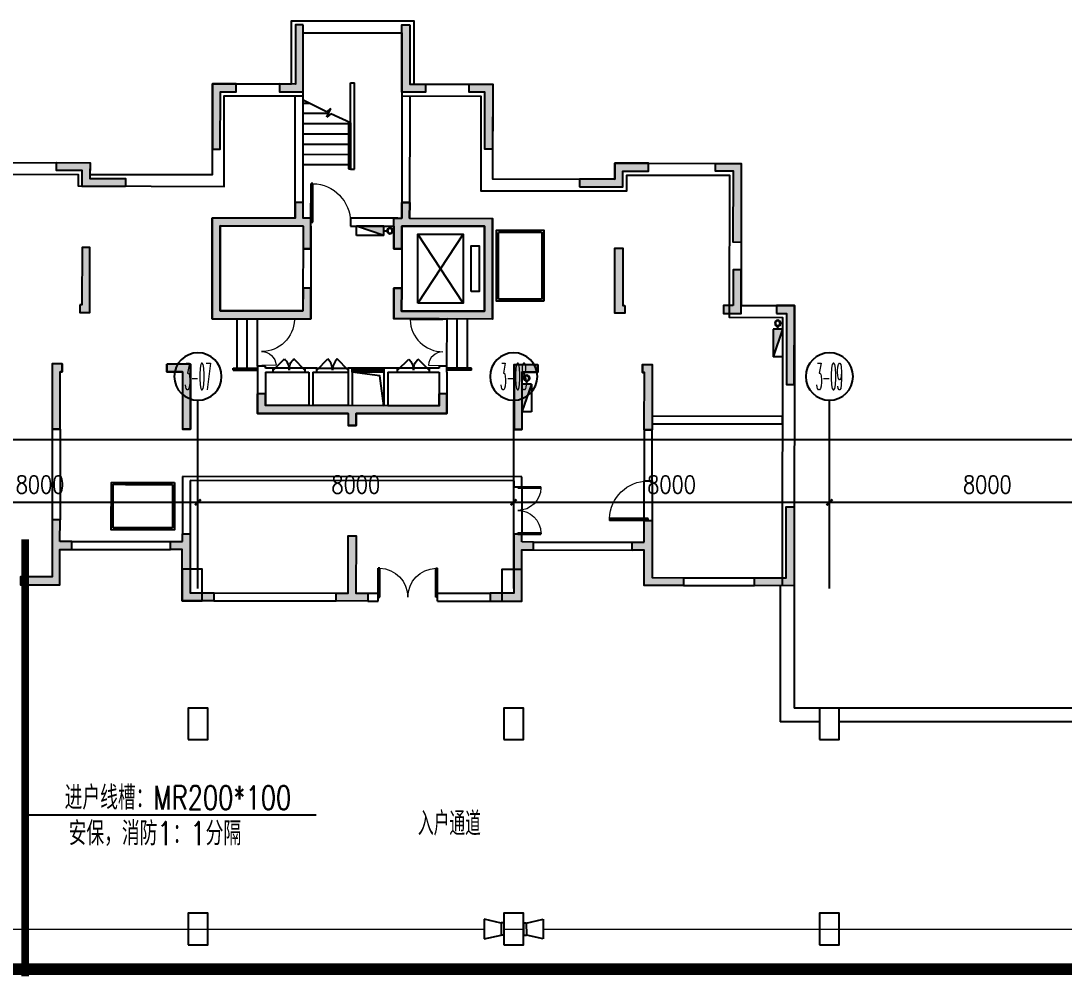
# Model space of a CAD drawing. Extents: x -781653 to 929899, y -295171 to 30012.
# Drawn here: x 376768 to 403199, y -139099 to -114789 of the extents above; entities that cross this region are included whole.
import ezdxf
from ezdxf.enums import TextEntityAlignment as Align

# ---------------------------------------------------------------- set-up
doc = ezdxf.new("R2010")
doc.units = 0
doc.header["$LTSCALE"] = 10
doc.header["$MEASUREMENT"] = 0
for name, pattern in [('BORDER', [1.75, 0.5, -0.25, 0.5, -0.25, 0, -0.25]), ('CENTER', [2, 1.25, -0.25, 0.25, -0.25]), ('DASH', [0.35, 0.25, -0.1]), ('DASHED', [0.75, 0.5, -0.25])]:
    doc.linetypes.add(name, pattern=pattern)
doc.layers.get('0').update_dxf_attribs({"linetype": 'CONTINUOUS'})
doc.layers.get('Defpoints').update_dxf_attribs({"linetype": 'CONTINUOUS'})
for name, color, linetype in [('AXIS', 3, 'CONTINUOUS'), ('AXIS_TEXT', 7, 'CONTINUOUS'), ('COLUMN', 1, 'CONTINUOUS'), ('DOTE', 8, 'CENTER'), ('JPS-X', 1, 'BORDER'), ('JPS-XHS', 7, 'CONTINUOUS'), ('LVTRY', 6, 'CONTINUOUS'), ('PUB_DIM', 3, 'CONTINUOUS'), ('RD-equip', 3, 'CONTINUOUS'), ('RD-text', 4, 'CONTINUOUS'), ('solid', 252, 'CONTINUOUS'), ('STAIR', 9, 'CONTINUOUS'), ('TEXT', 7, 'CONTINUOUS'), ('wall', 8, 'CONTINUOUS'), ('wall-jg', 7, 'CONTINUOUS'), ('WINDOW', 4, 'CONTINUOUS'), ('结构墙', 1, 'CONTINUOUS')]:
    doc.layers.add(name, color=color, linetype=linetype)
doc.layers.add('RD-line', color=2, linetype='CONTINUOUS', lineweight=0)
doc.layers.get('DOTE').off()
doc.styles.add('_TCH_AXIS', font='COMPLEX', dxfattribs={"bigfont": 'GBCBIG'})
doc.styles.add('_TEL_DIM', font='SIMPLEX', dxfattribs={"width": 0.8, "height": 3.5, "bigfont": 'HZTXT'})
doc.styles.add('COMPLEX', font='COMPLEX')
doc.styles.add('DIM_FONT', font='SIMPLEX', dxfattribs={"width": 0.8, "bigfont": 'HZTXT'})
doc.styles.add('FS2', font='tjromans.shx', dxfattribs={"width": 0.8, "bigfont": 'tjhztxt.shx'})
doc.linetypes.add('BRA', pattern='A,2.8,-0.1,["B",_TEL_DIM,S=0.07,R=0,X=0,Y=-0.12],-0.25', length=3.15)
doc.dimstyles.new('DIMN300', dxfattribs={"dimscale": 3, "dimtxt": 300, "dimasz": 100, "dimexe": 250, "dimexo": 300, "dimgap": 150, "dimtad": 1, "dimdec": 0, "dimzin": 0, "dimdsep": 46, "dimtxsty": 'DIM_FONT', "dimblk": 'ARCHTICK', "dimcen": 0.09, "dimclrt": 7, "dimazin": 2, "dimtfac": 1, "dimtdec": 0, "dimtix": 1, "dimtmove": 2, "dimatfit": 3, "dimfxl": 0, "dimtolj": 1, "dimtzin": 0, "dimarcsym": 0})

# ---------------------------------------------------------------- blocks, each defined once
blk = doc.blocks.new('DXHS')
at = {"layer": 'JPS-XHS'}
blk.add_hatch(color=256, dxfattribs=at).paths.add_polyline_path([(-350, 240), (-350, 0), (350, 0)])
at = {"layer": 'JPS-XHS', "linetype": 'Continuous'}
for p, q in [((-350, 240), (-350, 0)), ((-350, 240), (350, 240)), ((-350, 0), (350, 0)), ((350, 240), (350, 0))]:
    blk.add_line(p, q, dxfattribs=at)
at = {"layer": 'JPS-XHS'}
blk.add_line((-350, 240), (350, 0), dxfattribs=at)
blk = doc.blocks.new('FF')
at = {"linetype": 'Continuous'}
for radius in [75, 60]:
    blk.add_circle((0, 0), radius, dxfattribs=at)
blk = doc.blocks.new('$DorLib2D$00000001')
for p, q in [((0.45, 0.975), (0.5, 0.975)), ((0.45, 0), (0.45, 0.975)), ((0.5, 0), (0.5, 0.975)), ((0.5, 0), (0.45, 0))]:
    blk.add_line(p, q)
at = {"lineweight": 13}
blk.add_arc((0.475, 0), 0.975, 91.4693, 180, dxfattribs=at)
blk = doc.blocks.new('$DorLib2D$00000002')
for p, q in [((-0.5, 0), (-0.5, 0.4875)), ((-0.475, 0.4875), (-0.5, 0.4875)), ((-0.475, 0), (-0.475, 0.4875)), ((0.475, 0), (0.475, 0.4875)), ((0.475, 0.4875), (0.5, 0.4875)), ((0.5, 0), (0.5, 0.4875)), ((-0.5, 0), (-0.475, 0)), ((0.5, 0), (0.475, 0))]:
    blk.add_line(p, q)
at = {"lineweight": 13}
for centre, start, end in [((-0.4875, 0), 0, 88.53072), ((0.4875, 0), 91.46928, 180)]:
    blk.add_arc(centre, 0.4875, start, end, dxfattribs=at)
blk = doc.blocks.new('$DorLib2D$00000116')
at = {"color": 0}
for p, q in [((-0.5, 0), (-0.146, 0.354)), ((0.5, 0), (0.146, 0.354))]:
    blk.add_line(p, q, dxfattribs=at)
for centre, start, end in [((-0.5, 0), 0, 45), ((0.5, 0), 135, 180)]:
    blk.add_arc(centre, 0.5, start, end, dxfattribs=at)
blk = doc.blocks.new('$WINLIB2D$00000001')
for p, q in [((-0.5, 0.5), (0.5, 0.5)), ((-0.5, 0.5), (-0.5, -0.5)), ((0.5, -0.5), (0.5, 0.5)), ((0.5, 0.167), (-0.5, 0.167)), ((0.5, -0.167), (-0.5, -0.167)), ((-0.5, -0.5), (0.5, -0.5))]:
    blk.add_line(p, q)
blk = doc.blocks.new('$DorLib2D$00000025')
at = {"const_width": 0.02}
for points in [[(0.481, -0.001), (0.481, 0.691)], [(-0.481, 0.001), (-0.481, 0.308)]]:
    blk.add_lwpolyline(points, dxfattribs=at)
at = {"lineweight": 13}
for centre, radius, start, end in [((0.505, -0.002), 0.699, 91.9397, 179.7238), ((-0.501, 0.003), 0.307, 359.7899, 85.7508)]:
    blk.add_arc(centre, radius, start, end, dxfattribs=at)
blk = doc.blocks.new('A$C6717307E')
at = {"layer": 'solid'}
for points in [[(32350, 8275), (32150, 8275), (32150, 7700), (30050, 7700), (30050, 9850), (32150, 9850), (32150, 9275), (32350, 9275), (32350, 10050), (32150, 10050), (32150, 10450), (31950, 10450), (31950, 10050), (29850, 10050), (29850, 7500), (32350, 7500)], [(36950, 10050), (34850, 10050), (34850, 10450), (34650, 10450), (34650, 10050), (34450, 10050), (34450, 9275), (34650, 9275), (34650, 9850), (36750, 9850), (36750, 7700), (34650, 7700), (34650, 8275), (34450, 8275), (34450, 7500), (36950, 7500)], [(26750, 9300), (26550, 9300), (26550, 7850), (26500, 7850), (26500, 7650), (26750, 7650)], [(40250, 7850), (40250, 9300), (40050, 9300), (40050, 7650), (40300, 7650), (40300, 7850)], [(25800, 4700), (26000, 4700), (26000, 6150), (26050, 6150), (26050, 6350), (25800, 6350)], [(29300, 6350), (28700, 6350), (28700, 6150), (29100, 6150), (29100, 4700), (29300, 4700)], [(37700, 6150), (38100, 6150), (38100, 6350), (37500, 6350), (37500, 4700), (37700, 4700)], [(40800, 4700), (41000, 4700), (41000, 6350), (40750, 6350), (40750, 6150), (40800, 6150)], [(31200, 5300), (31200, 5600), (31000, 5600), (31000, 5100), (33300, 5100), (33300, 4800), (33500, 4800), (33500, 5100), (35800, 5100), (35800, 5600), (35600, 5600), (35600, 5300)]]:
    blk.add_hatch(color=8, dxfattribs=at).paths.add_polyline_path(points)
at = {"layer": 'JPS-X', "color": 8, "const_width": 50}
for points in [[(34275, 9730), (34200, 9730)], [(44180, 7325), (44180, 7250)], [(37820, 5925), (37820, 5850)]]:
    blk.add_lwpolyline(points, dxfattribs=at)
at = {"layer": 'LVTRY', "color": 8}
blk.add_lwpolyline([(34200, 5300), (34102, 6056), (33400, 6150)], dxfattribs=at)
at = {"layer": 'STAIR', "color": 8}
for p, q in [((32744, 12749), (32150, 13040)), ((32314, 12960), (32150, 12960)), ((32787, 12700), (32150, 12700)), ((32851, 12830), (32744, 12749)), ((32745, 12614), (32851, 12830)), ((32852, 12696), (32745, 12614)), ((33350, 12470), (32852, 12696)), ((33300, 12440), (32150, 12440)), ((33300, 12492), (33300, 11300)), ((33350, 12470), (33350, 11300)), ((33300, 12180), (32150, 12180)), ((33300, 11920), (32150, 11920)), ((33300, 11660), (32150, 11660)), ((33300, 11400), (32150, 11400)), ((33300, 11300), (33350, 11300)), ((36210, 9650), (35060, 7900)), ((36210, 7900), (35060, 9650)), ((34650, 9275), (34650, 8275)), ((30480, 6250), (30480, 7500)), ((30740, 6250), (30740, 7500)), ((31000, 6300), (31000, 7500)), ((35800, 6300), (35800, 7500)), ((36060, 6250), (36060, 7500)), ((36320, 6250), (36320, 7500)), ((30380, 6250), (31000, 6250)), ((30380, 6200), (30380, 6250)), ((30380, 6200), (31000, 6200)), ((32200, 6250), (31400, 6250)), ((31400, 6150), (32200, 6150)), ((32500, 6250), (33300, 6250)), ((32500, 6150), (33300, 6150)), ((35350, 6250), (34550, 6250)), ((34550, 6150), (35350, 6150)), ((36420, 6250), (35800, 6250)), ((36420, 6200), (35800, 6200)), ((36420, 6200), (36420, 6250)), ((37500, 2050), (37500, 3250)), ((37700, 3250), (37700, 2050)), ((40800, 2400), (40800, 3400)), ((41000, 3400), (41000, 2400))]:
    blk.add_line(p, q, dxfattribs=at)
for points in [[(35060, 7900), (35060, 9650), (36210, 9650), (36210, 7900)], [(38250, 7950), (37050, 7950), (37050, 9750), (38250, 9750)], [(36410, 8200), (36410, 9350), (36610, 9350), (36610, 8200)], [(28900, 3350), (28900, 2150), (27300, 2150), (27300, 3350)]]:
    blk.add_lwpolyline(points, close=True, dxfattribs=at)
at = {"layer": 'STAIR', "color": 8, "linetype": 'DASH'}
for points in [[(38200, 8000), (37100, 8000), (37100, 9700), (38200, 9700)], [(28850, 3300), (28850, 2200), (27350, 2200), (27350, 3300)]]:
    blk.add_lwpolyline(points, close=True, dxfattribs=at)
at = {"layer": 'wall', "color": 8}
for p, q in [((33350, 11290), (33350, 13480)), ((33350, 13480), (33450, 13480)), ((33450, 11290), (33450, 13480)), ((31950, 10050), (31950, 13150)), ((31950, 13150), (32150, 13150)), ((32150, 10050), (32150, 13150)), ((34650, 13150), (34650, 10050)), ((34850, 13150), (34850, 10050)), ((33350, 11290), (33450, 11290)), ((29850, 10050), (29850, 7500)), ((31950, 10050), (29850, 10050)), ((32250, 10050), (32150, 10050)), ((32350, 10050), (32250, 10050)), ((32350, 9850), (32350, 10050)), ((34550, 10050), (33350, 10050)), ((33350, 10050), (33350, 9850)), ((34550, 10050), (34650, 10050)), ((34850, 10050), (36950, 10050)), ((36950, 10050), (36950, 7500)), ((30050, 9850), (30050, 7700)), ((32050, 9850), (30050, 9850)), ((32150, 9850), (32050, 9850)), ((32150, 9850), (32150, 7700)), ((32350, 9850), (32350, 7500)), ((33350, 9850), (34450, 9850)), ((34450, 9850), (34450, 9275)), ((34650, 9850), (34750, 9850)), ((34650, 9275), (34650, 9850)), ((34750, 9850), (36750, 9850)), ((36750, 9850), (36750, 7700)), ((34450, 9275), (34650, 9275)), ((34650, 8275), (34450, 8275)), ((34450, 8275), (34450, 7500)), ((34650, 7700), (34650, 8275)), ((30050, 7700), (31100, 7700)), ((31100, 7700), (32150, 7700)), ((35700, 7700), (34650, 7700)), ((36750, 7700), (35700, 7700)), ((29850, 7500), (31000, 7500)), ((31000, 7500), (31200, 7500)), ((31200, 7500), (32350, 7500)), ((35600, 7500), (34450, 7500)), ((35600, 7500), (35800, 7500)), ((36950, 7500), (35800, 7500)), ((31200, 6300), (31000, 6300)), ((31000, 6300), (31000, 6150)), ((31000, 6150), (31000, 5100)), ((31200, 6250), (31200, 6300)), ((31400, 6250), (31200, 6250)), ((31200, 6150), (31400, 6150)), ((31200, 6150), (31200, 5300)), ((31400, 6150), (31400, 6250)), ((32300, 6250), (32200, 6250)), ((32200, 6250), (32200, 6150)), ((32200, 6150), (32300, 6150)), ((32500, 6250), (32300, 6250)), ((32300, 6150), (32300, 5300)), ((32400, 6150), (32400, 5300)), ((32400, 6150), (32500, 6150)), ((32500, 6150), (32500, 6250)), ((33400, 6250), (33300, 6250)), ((33300, 6250), (33300, 6150)), ((33300, 6150), (33300, 5300)), ((33400, 6150), (33400, 6250)), ((33400, 6150), (33400, 5300)), ((34550, 6250), (34200, 6250)), ((34200, 6250), (34200, 6150)), ((34200, 6150), (34200, 5300)), ((34300, 6150), (34550, 6150)), ((34300, 6150), (34300, 5300)), ((34550, 6150), (34550, 6250)), ((35600, 6250), (35350, 6250)), ((35350, 6250), (35350, 6150)), ((35350, 6150), (35600, 6150)), ((35800, 6300), (35600, 6300)), ((35600, 6300), (35600, 6250)), ((35600, 6150), (35600, 5300)), ((35800, 6150), (35800, 6300)), ((35800, 6150), (35800, 5100)), ((32300, 5300), (31200, 5300)), ((33300, 5300), (32400, 5300)), ((34200, 5300), (33400, 5300)), ((33400, 5300), (33400, 5300)), ((35600, 5300), (34300, 5300)), ((32300, 5100), (31000, 5100)), ((33300, 5100), (32300, 5100)), ((33300, 5100), (33300, 4800)), ((33300, 5100), (33300, 5100)), ((34200, 5100), (33500, 5100)), ((33500, 5100), (33500, 4800)), ((35800, 5100), (34200, 5100)), ((41000, 5050), (44300, 5050)), ((41000, 5050), (41000, 4850)), ((44300, 5050), (44300, 4850)), ((33500, 4800), (33300, 4800)), ((41000, 4850), (44300, 4850)), ((25800, 4700), (25800, 2400)), ((26000, 4700), (25800, 4700)), ((26000, 4700), (26000, 2400)), ((40800, 4700), (40800, 3400)), ((41000, 4700), (40800, 4700)), ((41000, 3400), (41000, 4700)), ((37700, 3500), (29100, 3500)), ((29100, 3500), (29100, 2050)), ((37700, 3250), (37700, 3500)), ((37500, 3400), (29300, 3400)), ((29300, 3400), (29300, 2050)), ((37500, 3400), (37500, 3250)), ((37500, 3250), (37700, 3250)), ((40800, 3400), (41000, 3400))]:
    blk.add_line(p, q, dxfattribs=at)
at = {"layer": 'wall-jg', "color": 8}
for p, q in [((31950, 10450), (31950, 10050)), ((32150, 10450), (31950, 10450)), ((32150, 10050), (32150, 10450)), ((34650, 10450), (34650, 10050)), ((34850, 10450), (34650, 10450)), ((34850, 10050), (34850, 10450)), ((31950, 10050), (29850, 10050)), ((29850, 7500), (29850, 10050)), ((32350, 10050), (32150, 10050)), ((32350, 9275), (32350, 10050)), ((34450, 10050), (34650, 10050)), ((34450, 9275), (34450, 10050)), ((34850, 10050), (36950, 10050)), ((36950, 7500), (36950, 10050)), ((30050, 7700), (30050, 9850)), ((30050, 9850), (32150, 9850)), ((32150, 9850), (32150, 9275)), ((36750, 9850), (34650, 9850)), ((34650, 9850), (34650, 9275)), ((36750, 7700), (36750, 9850)), ((26550, 9300), (26550, 7850)), ((26750, 9300), (26550, 9300)), ((26750, 7650), (26750, 9300)), ((32350, 9275), (32150, 9275)), ((34450, 9275), (34650, 9275)), ((40050, 9300), (40250, 9300)), ((40050, 7650), (40050, 9300)), ((40250, 9300), (40250, 7850)), ((32350, 8275), (32150, 8275)), ((32150, 8275), (32150, 7700)), ((32350, 7500), (32350, 8275)), ((34450, 8275), (34650, 8275)), ((34450, 7500), (34450, 8275)), ((34650, 8275), (34650, 7700)), ((26550, 7850), (26500, 7850)), ((26500, 7850), (26500, 7650)), ((30050, 7700), (32150, 7700)), ((36750, 7700), (34650, 7700)), ((40250, 7850), (40300, 7850)), ((40300, 7850), (40300, 7650)), ((26500, 7650), (26750, 7650)), ((29850, 7500), (32350, 7500)), ((36950, 7500), (34450, 7500)), ((40300, 7650), (40050, 7650)), ((44300, 7550), (44300, 5050)), ((25800, 6350), (25800, 4700)), ((26050, 6350), (25800, 6350)), ((26050, 6350), (26050, 6150)), ((28700, 6150), (28700, 6350)), ((29300, 6350), (28700, 6350)), ((29300, 6350), (29300, 4700)), ((37500, 6350), (37500, 4700)), ((37500, 6350), (38100, 6350)), ((38100, 6150), (38100, 6350)), ((40750, 6350), (40750, 6150)), ((40750, 6350), (41000, 6350)), ((41000, 6350), (41000, 4700)), ((26050, 6150), (26000, 6150)), ((26000, 4700), (26000, 6150)), ((29100, 6150), (28700, 6150)), ((29100, 6150), (29100, 4700)), ((37700, 6150), (38100, 6150)), ((37700, 6150), (37700, 4700)), ((40750, 6150), (40800, 6150)), ((40800, 4700), (40800, 6150)), ((31200, 5600), (31000, 5600)), ((31000, 5100), (31000, 5600)), ((31200, 5300), (31200, 5600)), ((35600, 5300), (35600, 5600)), ((35800, 5600), (35600, 5600)), ((35800, 5100), (35800, 5600)), ((35600, 5300), (31200, 5300)), ((33300, 5100), (31000, 5100)), ((33300, 5100), (33300, 4800)), ((33500, 5100), (33500, 4800)), ((33500, 5100), (35800, 5100)), ((44300, 5050), (44300, 5050)), ((44300, 4850), (44300, 5050)), ((33500, 4800), (33300, 4800)), ((44300, 4850), (44300, 4850)), ((26000, 4700), (25800, 4700)), ((29300, 4700), (29100, 4700)), ((37500, 4700), (37700, 4700)), ((40800, 4700), (41000, 4700))]:
    blk.add_line(p, q, dxfattribs=at)
at = {"layer": 'WINDOW', "color": 8, "linetype": 'DASH'}
for p, q in [((34650, 9275), (34450, 9275)), ((34450, 8275), (34650, 8275))]:
    blk.add_line(p, q, dxfattribs=at)
at = {"layer": 'JPS-X', "color": 8, "xscale": -1}
blk.add_blockref('FF', (34350, 9730), dxfattribs=at)
at = {"layer": 'JPS-X', "color": 8, "xscale": -1, "rotation": 90}
for p in [(44180, 7400), (37820, 6000)]:
    blk.add_blockref('FF', p, dxfattribs=at)
at = {"layer": 'JPS-XHS', "color": 8}
for p, rotation in [((33850, 9850), 179.9999999999999), ((44060, 6900), 270), ((37700, 5500), 270)]:
    blk.add_blockref('DXHS', p, dxfattribs=dict(at, rotation=rotation))
at = {"layer": 'WINDOW', "color": 8}
for name, p, xscale, yscale, zscale in [('$DorLib2D$00000001', (32850, 9950), -1000.000000000001, 1000.000000000001, -1000), ('$DorLib2D$00000116', (31800, 6200), -799.9999999999999, 799.9999999999999, 800), ('$DorLib2D$00000116', (32900, 6200), 799.9999999999999, 799.9999999999999, -800)]:
    blk.add_blockref(name, p, dxfattribs=dict(at, xscale=xscale, yscale=yscale, zscale=zscale))
for name, p, xscale, yscale, zscale, rotation in [('$DorLib2D$00000025', (31100, 6900), -1199.999999999999, 1199.999999999999, -1200, 270), ('$DorLib2D$00000025', (35700, 6900), 1199.999999999999, 1199.999999999999, -1200, 90), ('$DorLib2D$00000116', (34950, 6200), -799.9999999999999, 799.9999999999999, 800, 2.086443871040067e-12), ('$WINLIB2D$00000001', (33800, 6200), 799.9999999999999, 99.99999999999999, 800, 179.9999999999999), ('$DorLib2D$00000002', (37600, 2650), -1199.999999999999, 1199.999999999999, -1200, 270), ('$DorLib2D$00000001', (40900, 2900), -1000.000000000001, 1000.000000000001, -1000, 90)]:
    blk.add_blockref(name, p, dxfattribs=dict(at, xscale=xscale, yscale=yscale, zscale=zscale, rotation=rotation))
blk = doc.blocks.new('A$C63A85C0E')
at = {"layer": 'solid'}
for points in [[(31950, 13100), (31950, 14600), (32150, 14600), (32150, 14400), (32150, 12900), (31550, 12900), (31550, 13100)], [(35250, 13100), (35250, 12900), (34650, 12900), (34650, 14400), (34650, 14600), (34850, 14600), (34850, 13100)], [(30050, 12900), (30050, 11450), (29850, 11450), (29850, 13100), (30450, 13100), (30450, 12900)], [(36950, 13100), (36950, 11450), (36750, 11450), (36750, 12900), (36350, 12900), (36350, 13100)], [(26550, 10900), (25900, 10900), (25900, 11100), (26750, 11100), (26750, 10700), (27650, 10700), (27650, 10500), (26550, 10500)], [(40050, 10700), (40050, 11100), (40900, 11100), (40900, 10900), (40250, 10900), (40250, 10500), (39150, 10500), (39150, 10700)], [(43250, 11100), (43250, 9100), (43050, 9100), (43050, 10900), (42600, 10900), (42600, 11100)], [(32150, 8925), (32350, 8925), (32350, 9700), (32150, 9700), (32150, 10100), (31950, 10100), (31950, 9700), (29850, 9700), (29850, 7150), (32350, 7150), (32350, 7925), (32150, 7925), (32150, 7350), (30050, 7350), (30050, 9500), (32150, 9500)], [(34650, 8925), (34450, 8925), (34450, 9700), (34650, 9700), (34650, 10100), (34850, 10100), (34850, 9700), (36950, 9700), (36950, 7150), (34450, 7150), (34450, 7925), (34650, 7925), (34650, 7350), (36750, 7350), (36750, 9500), (34650, 9500)], [(26750, 7300), (26500, 7300), (26500, 7500), (26550, 7500), (26550, 8950), (26750, 8950)], [(40250, 7500), (40300, 7500), (40300, 7300), (40050, 7300), (40050, 8950), (40250, 8950)], [(43050, 7500), (43050, 8400), (43250, 8400), (43250, 7300), (42800, 7300), (42800, 7500)], [(44600, 7500), (44600, 5500), (44400, 5500), (44400, 7300), (44150, 7300), (44150, 7500)], [(25800, 6000), (26050, 6000), (26050, 5800), (26000, 5800), (26000, 4350), (25800, 4350)], [(29300, 4350), (29100, 4350), (29100, 5800), (28700, 5800), (28700, 6000), (29300, 6000)], [(37700, 5800), (37700, 4350), (37500, 4350), (37500, 6000), (38100, 6000), (38100, 5800)], [(40800, 5800), (40750, 5800), (40750, 6000), (41000, 6000), (41000, 4350), (40800, 4350)], [(35600, 4950), (35600, 5250), (35800, 5250), (35800, 4750), (33500, 4750), (33500, 4450), (33300, 4450), (33300, 4750), (31000, 4750), (31000, 5250), (31200, 5250), (31200, 4950)], [(43600, 400), (43600, 600), (44400, 600), (44400, 2400), (44600, 2400), (44600, 400)], [(26000, 1300), (26000, 400), (25000, 400), (25000, 600), (25800, 600), (25800, 2050), (26000, 2050), (26000, 1500), (26300, 1500), (26300, 1300)], [(41800, 600), (41800, 400), (40800, 400), (40800, 1300), (40500, 1300), (40500, 1500), (40800, 1500), (40800, 2050), (41000, 2050), (41000, 600)], [(29300, 200), (29900, 200), (29900, 0), (29100, 0), (29100, 1300), (28800, 1300), (28800, 1500), (29100, 1500), (29100, 1700), (29300, 1700)], [(33000, 0), (33000, 200), (33300, 200), (33300, 1650), (33500, 1650), (33500, 200), (33800, 200), (33800, 0)], [(37500, 1700), (37700, 1700), (37700, 1500), (38000, 1500), (38000, 1300), (37700, 1300), (37700, 0), (36900, 0), (36900, 200), (37500, 200)]]:
    blk.add_hatch(color=256, dxfattribs=at).paths.add_polyline_path(points)
at = {"layer": 'wall-jg'}
for points in [[(32150, 14600), (31950, 14600), (31950, 13100), (31550, 13100), (31550, 12900), (32150, 12900), (32150, 14400), (32150, 14400)], [(34850, 14600), (34850, 13100), (35250, 13100), (35250, 12900), (34650, 12900), (34650, 14400), (34650, 14400), (34650, 14600)], [(27650, 10500), (26550, 10500), (26550, 10900), (25900, 10900), (25900, 11100), (26750, 11100), (26750, 10700), (27650, 10700)], [(39150, 10500), (40250, 10500), (40250, 10900), (40900, 10900), (40900, 11100), (40050, 11100), (40050, 10700), (39150, 10700)], [(43250, 11100), (43250, 9100), (43050, 9100), (43050, 10900), (42600, 10900), (42600, 11100)], [(43050, 7500), (42800, 7500), (42800, 7300), (43250, 7300), (43250, 8400), (43050, 8400)], [(44150, 7300), (44400, 7300), (44400, 5500), (44600, 5500), (44600, 7500), (44150, 7500)], [(28700, 6000), (28700, 5800), (29100, 5800), (29100, 4350), (29300, 4350), (29300, 6000)], [(38100, 6000), (38100, 5800), (37700, 5800), (37700, 4350), (37500, 4350), (37500, 6000)]]:
    blk.add_lwpolyline(points, close=True, dxfattribs=at)
for points in [[(30450, 13100), (29850, 13100), (29850, 11450), (30050, 11450), (30050, 12900), (30450, 12900), (30450, 13100)], [(36350, 13100), (36950, 13100), (36950, 11450), (36750, 11450), (36750, 12900), (36350, 12900), (36350, 13100)], [(32150, 8925), (32350, 8925), (32350, 9700), (32150, 9700), (32150, 10100), (31950, 10100), (31950, 9700), (29850, 9700), (29850, 7150), (32350, 7150), (32350, 7925), (32150, 7925), (32150, 7350), (30050, 7350), (30050, 9500), (32150, 9500), (32150, 8925)], [(34650, 8925), (34450, 8925), (34450, 9700), (34650, 9700), (34650, 10100), (34850, 10100), (34850, 9700), (36950, 9700), (36950, 7150), (34450, 7150), (34450, 7925), (34650, 7925), (34650, 7350), (36750, 7350), (36750, 9500), (34650, 9500), (34650, 8925)], [(26500, 7500), (26500, 7300), (26750, 7300), (26750, 8950), (26550, 8950), (26550, 7500), (26500, 7500)], [(40300, 7500), (40300, 7300), (40050, 7300), (40050, 8950), (40250, 8950), (40250, 7500), (40300, 7500)], [(25800, 4350), (26000, 4350), (26000, 5800), (26050, 5800), (26050, 6000), (25800, 6000), (25800, 4350)], [(41000, 4350), (40800, 4350), (40800, 5800), (40750, 5800), (40750, 6000), (41000, 6000), (41000, 4350)], [(31200, 5250), (31000, 5250), (31000, 4750), (33300, 4750), (33300, 4450), (33500, 4450), (33500, 4750), (35800, 4750), (35800, 5250), (35600, 5250), (35600, 4950), (31200, 4950), (31200, 5250)], [(44600, 400), (43600, 400), (43600, 600), (44400, 600), (44400, 2400), (44600, 2400), (44600, 400)], [(26000, 1500), (26000, 2050), (25800, 2050), (25800, 600), (25000, 600), (25000, 400), (26000, 400), (26000, 1300), (26300, 1300), (26300, 1500), (26000, 1500)], [(40800, 1500), (40800, 2050), (41000, 2050), (41000, 600), (41800, 600), (41800, 400), (40800, 400), (40800, 1300), (40500, 1300), (40500, 1500), (40800, 1500)], [(29100, 1500), (29100, 1700), (29300, 1700), (29300, 200), (29900, 200), (29900, 0), (29100, 0), (29100, 1300), (28800, 1300), (28800, 1500), (29100, 1500)], [(33000, 200), (33300, 200), (33300, 1650), (33500, 1650), (33500, 200), (33800, 200), (33800, 0), (33000, 0), (33000, 200)], [(37700, 1500), (37700, 1700), (37500, 1700), (37500, 200), (36900, 200), (36900, 0), (37700, 0), (37700, 1300), (38000, 1300), (38000, 1500), (37700, 1500)]]:
    blk.add_lwpolyline(points, dxfattribs=at)
blk = doc.blocks.new('A$C0FE76EBE')
at = {"layer": 'COLUMN'}
for points in [[(-46333, 56668), (-45833, 56668), (-45833, 57468), (-46333, 57468)], [(-38233, 56659), (-37733, 56659), (-37733, 57459), (-38233, 57459)], [(-46187, 53147), (-45687, 53147), (-45687, 53947), (-46187, 53947)], [(-38187, 53147), (-37687, 53147), (-37687, 53947), (-38187, 53947)], [(-30187, 53147), (-29687, 53147), (-29687, 53947), (-30187, 53947)], [(-46187, 47947), (-45687, 47947), (-45687, 48747), (-46187, 48747)], [(-38187, 47947), (-37687, 47947), (-37687, 48747), (-38187, 48747)], [(-30187, 47947), (-29687, 47947), (-29687, 48747), (-30187, 48747)]]:
    blk.add_lwpolyline(points, close=True, dxfattribs=at)
at = {"layer": '结构墙'}
for p, q in [((-31183, 57049), (-31183, 53597)), ((-30833, 57049), (-30833, 53947))]:
    blk.add_line(p, q, dxfattribs=at)
at = {"layer": '结构墙', "linetype": 'ByBlock'}
for p, q in [((-13737, 53947), (-30833, 53947)), ((-30187, 53597), (-31183, 53597)), ((-22187, 53597), (-29687, 53597))]:
    blk.add_line(p, q, dxfattribs=at)
blk = doc.blocks.new('_ArchTick')
at = {"color": 0, "linetype": 'ByBlock', "const_width": 0.4}
blk.add_lwpolyline([(-0.5, -0.5), (0.5, 0.5)], dxfattribs=at)
blk = doc.blocks.new('*D97')
at = {"layer": 'Defpoints', "color": 0}
for p in [(230164, 114956), (222164, 112319), (230164, 112319)]:
    blk.add_point(p, dxfattribs=at)
at = {"layer": 'PUB_DIM', "color": 0, "lineweight": -2}
for p, q in [((222164, 112769), (222164, 115331)), ((230164, 112769), (230164, 115331)), ((222164, 114956), (230164, 114956))]:
    blk.add_line(p, q, dxfattribs=at)
at = {"layer": 'PUB_DIM', "color": 0, "lineweight": -2, "xscale": 150, "yscale": 150, "zscale": 150, "rotation": 180}
blk.add_blockref('_ArchTick', (222164, 114956), dxfattribs=at)
at = {"layer": 'PUB_DIM', "color": 0, "lineweight": -2, "xscale": 150, "yscale": 150, "zscale": 150}
blk.add_blockref('_ArchTick', (230164, 114956), dxfattribs=at)
at = {"layer": 'PUB_DIM', "color": 7, "insert": (226164, 115406), "char_height": 450, "attachment_point": 5, "style": 'DIM_FONT'}
blk.add_mtext('\\A1;8000', dxfattribs=at)
blk = doc.blocks.new('*D98')
at = {"layer": 'Defpoints', "color": 0}
for p in [(222164, 114956), (214164, 112319), (222164, 112319)]:
    blk.add_point(p, dxfattribs=at)
at = {"layer": 'PUB_DIM', "color": 0, "lineweight": -2}
for p, q in [((214164, 112769), (214164, 115331)), ((222164, 112769), (222164, 115331)), ((214164, 114956), (222164, 114956))]:
    blk.add_line(p, q, dxfattribs=at)
at = {"layer": 'PUB_DIM', "color": 0, "lineweight": -2, "xscale": 150, "yscale": 150, "zscale": 150, "rotation": 180}
blk.add_blockref('_ArchTick', (214164, 114956), dxfattribs=at)
at = {"layer": 'PUB_DIM', "color": 0, "lineweight": -2, "xscale": 150, "yscale": 150, "zscale": 150}
blk.add_blockref('_ArchTick', (222164, 114956), dxfattribs=at)
at = {"layer": 'PUB_DIM', "color": 7, "insert": (218164, 115406), "char_height": 450, "attachment_point": 5, "style": 'DIM_FONT'}
blk.add_mtext('\\A1;8000', dxfattribs=at)
blk = doc.blocks.new('*D99')
at = {"layer": 'Defpoints', "color": 0}
for p in [(214164, 114956), (206164, 112319), (214164, 112319)]:
    blk.add_point(p, dxfattribs=at)
at = {"layer": 'PUB_DIM', "color": 0, "lineweight": -2}
for p, q in [((206164, 112769), (206164, 115331)), ((214164, 112769), (214164, 115331)), ((206164, 114956), (214164, 114956))]:
    blk.add_line(p, q, dxfattribs=at)
at = {"layer": 'PUB_DIM', "color": 0, "lineweight": -2, "xscale": 150, "yscale": 150, "zscale": 150, "rotation": 180}
blk.add_blockref('_ArchTick', (206164, 114956), dxfattribs=at)
at = {"layer": 'PUB_DIM', "color": 0, "lineweight": -2, "xscale": 150, "yscale": 150, "zscale": 150}
blk.add_blockref('_ArchTick', (214164, 114956), dxfattribs=at)
at = {"layer": 'PUB_DIM', "color": 7, "insert": (210164, 115406), "char_height": 450, "attachment_point": 5, "style": 'DIM_FONT'}
blk.add_mtext('\\A1;8000', dxfattribs=at)
blk = doc.blocks.new('*D100')
at = {"layer": 'Defpoints', "color": 0}
for p in [(206164, 114956), (198164, 112319), (206164, 112319)]:
    blk.add_point(p, dxfattribs=at)
at = {"layer": 'PUB_DIM', "color": 0, "lineweight": -2}
for p, q in [((198164, 112769), (198164, 115331)), ((206164, 112769), (206164, 115331)), ((198164, 114956), (206164, 114956))]:
    blk.add_line(p, q, dxfattribs=at)
at = {"layer": 'PUB_DIM', "color": 0, "lineweight": -2, "xscale": 150, "yscale": 150, "zscale": 150, "rotation": 180}
blk.add_blockref('_ArchTick', (198164, 114956), dxfattribs=at)
at = {"layer": 'PUB_DIM', "color": 0, "lineweight": -2, "xscale": 150, "yscale": 150, "zscale": 150}
blk.add_blockref('_ArchTick', (206164, 114956), dxfattribs=at)
at = {"layer": 'PUB_DIM', "color": 7, "insert": (202164, 115406), "char_height": 450, "attachment_point": 5, "style": 'DIM_FONT'}
blk.add_mtext('\\A1;8000', dxfattribs=at)
blk = doc.blocks.new('*D118')
at = {"layer": 'Defpoints', "color": 0}
for p in [(295364, 116544), (25264, 112319), (295364, 112296)]:
    blk.add_point(p, dxfattribs=at)
at = {"layer": 'PUB_DIM', "color": 0, "lineweight": -2}
for p, q in [((25264, 112769), (25264, 116919)), ((295364, 112746), (295364, 116919)), ((25264, 116544), (295364, 116544))]:
    blk.add_line(p, q, dxfattribs=at)
at = {"layer": 'PUB_DIM', "color": 0, "lineweight": -2, "xscale": 150, "yscale": 150, "zscale": 150, "rotation": 180}
blk.add_blockref('_ArchTick', (25264, 116544), dxfattribs=at)
at = {"layer": 'PUB_DIM', "color": 0, "lineweight": -2, "xscale": 150, "yscale": 150, "zscale": 150}
blk.add_blockref('_ArchTick', (295364, 116544), dxfattribs=at)
at = {"layer": 'PUB_DIM', "color": 7, "insert": (160314, 116994), "char_height": 450, "attachment_point": 5, "style": 'DIM_FONT'}
blk.add_mtext('\\A1;270100', dxfattribs=at)
blk = doc.blocks.new('_AXISO')
blk.add_circle((0, 0), 0.5)
at = {"layer": 'AXIS_TEXT', "style": 'COMPLEX', "width": 1.041667}
blk.add_attdef('A', text='', height=0.56, dxfattribs=at).set_placement((-0.25, -0.28), (0.25, -0.28), align=Align.FIT)
blk = doc.blocks.new('adasdasdasd')
at = {"layer": 'RD-equip'}
for p, q in [((-151, 430), (-251, 0)), ((-154, 500), (-154, 430)), ((-154, 500), (159, 500)), ((-154, 430), (159, 430)), ((251, 0), (158, 430)), ((159, 500), (159, 430)), ((-251, 0), (251, 0))]:
    blk.add_line(p, q, dxfattribs=at)
blk = doc.blocks.new('A$C35934B5C')
at = {"layer": 'AXIS'}
for p, q in [((206164.2, 112857.5), (206164.2, 117544.5)), ((214164.2, 112857.5), (214164.2, 117544.5)), ((222164.2, 112857.5), (222164.2, 117544.5))]:
    blk.add_line(p, q, dxfattribs=at)
ref = blk.add_blockref('_AXISO', (206164.2, 118144.5), dxfattribs=dict(at, xscale=-1200, yscale=1200, zscale=1200, rotation=180))
ref.add_attrib('A', '3-07', dxfattribs={"layer": 'AXIS_TEXT', "linetype": 'ByBlock', "height": 678.82, "style": '_TCH_AXIS', "width": 0.265823}).set_placement((205824.8, 117805.1), (206503.6, 117805.1), align=Align.FIT)
ref = blk.add_blockref('_AXISO', (214164.2, 118144.5), dxfattribs=dict(at, xscale=-1200, yscale=1200, zscale=1200, rotation=180))
ref.add_attrib('A', '3-08', dxfattribs={"layer": 'AXIS_TEXT', "linetype": 'ByBlock', "height": 678.82, "style": '_TCH_AXIS', "width": 0.265823}).set_placement((213824.8, 117805.1), (214503.6, 117805.1), align=Align.FIT)
ref = blk.add_blockref('_AXISO', (222164.2, 118144.5), dxfattribs=dict(at, xscale=-1200, yscale=1200, zscale=1200, rotation=180))
ref.add_attrib('A', '3-09', dxfattribs={"layer": 'AXIS_TEXT', "linetype": 'ByBlock', "height": 678.82, "style": '_TCH_AXIS', "width": 0.265823}).set_placement((221824.8, 117805.1), (222503.6, 117805.1), align=Align.FIT)
at = {"layer": 'PUB_DIM'}
dim = blk.add_linear_dim(base=(295364.2, 116543.9), p1=(25264.2, 112318.8), p2=(295364.2, 112296.4), dimstyle='DIMN300', override={"dimscale": 1.5}, dxfattribs=at)
dim.commit()
dim.dimension.update_dxf_attribs({"geometry": '*D118', "text_midpoint": (160314.2, 116993.9)})
for p1, p2, picture, middle in [((198164.2, 112318.8), (206164.2, 112318.8), '*D100', (202164.2, 115406.2)), ((206164.2, 112318.8), (214164.2, 112318.8), '*D99', (210164.2, 115406.2)), ((214164.2, 112318.8), (222164.2, 112318.8), '*D98', (218164.2, 115406.2)), ((222164.2, 112318.8), (230164.2, 112318.8), '*D97', (226164.2, 115406.2))]:
    dim = blk.add_aligned_dim(p1=p1, p2=p2, distance=2637.4, dimstyle='DIMN300', override={"dimscale": 1.5}, dxfattribs=at)
    dim.commit()
    dim.dimension.update_dxf_attribs({"geometry": picture, "text_midpoint": middle})

msp = doc.modelspace()

# ---------------------------------------------------------------- linework, layer by layer
at = {"layer": 'RD-line', "linetype": 'BRA', "ltscale": 0.8}
for p, q in [((374004, -137805.1), (388503.5, -137805.1)), ((389003.8, -137805.1), (389503.8, -137805.1)), ((390004, -137805.1), (404503.5, -137805.1))]:
    msp.add_line(p, q, dxfattribs=at)
at = {"layer": 'RD-line', "linetype": 'DASHED'}
for points, const_width in [([(376878.1, -138999.1), (376878.1, -127931.4)], 200), ([(453905.7, -138821.7), (217379, -138821.7)], 300)]:
    msp.add_lwpolyline(points, dxfattribs=dict(at, const_width=const_width))
at = {"layer": 'RD-text'}
msp.add_line((376878.1, -134912.6), (384252.9, -134912.6), dxfattribs=at)
at = {"layer": 'wall', "linetype": 'ByBlock'}
for p, q in [((378058.8, -128182.9), (380558.8, -128185.6)), ((378059, -127982.9), (380559, -127985.6)), ((389759, -127995.9), (392259, -127998.7)), ((389758.8, -128195.9), (392258.8, -128198.7)), ((393558, -128900.1), (395358, -128902.2)), ((393557.8, -129100.1), (395357.8, -129102.2)), ((381657.4, -129486.9), (384757.4, -129490.3)), ((381657.6, -129286.9), (384757.6, -129290.3)), ((385557.4, -129491.2), (385821.6, -129491.5)), ((385557.6, -129291.2), (385821.8, -129291.5)), ((385821.6, -129491.5), (385821.8, -129291.5)), ((387321.6, -129493.2), (387321.8, -129293.2)), ((387321.6, -129493.2), (388657.4, -129494.7)), ((387321.8, -129293.2), (388657.6, -129294.7))]:
    msp.add_line(p, q, dxfattribs=at)
at = {"layer": '结构墙', "linetype": 'ByBlock'}
for points in [[(369619.8, -118373.4), (378519.8, -118383.4), (378519.4, -118683.4), (381619.4, -118686.8), (381622, -116386.8), (383622, -116389.1), (383623.8, -114789.1), (386723.8, -114792.5), (386722, -116392.5), (388722, -116394.7), (388719.3, -118794.7), (391819.3, -118798.2), (391819.7, -118398.2), (395019.7, -118401.8), (395015.7, -122001.8), (396365.7, -122003.3), (396357.8, -129103.3)], [(369919.4, -118673.8), (378219.4, -118683), (378219.1, -118973.5), (381918.3, -118987.1), (381921.7, -116687.2), (383921.7, -116689.4), (383923.4, -115089.4), (386423.4, -115092.2), (386421.6, -116692.2), (388421.6, -116694.4), (388419, -119094.4), (392119, -119098.5), (392119.4, -118698.5), (394719.4, -118701.4), (394715.4, -122301.4), (396065.4, -122302.9), (396057.8, -129102.9)]]:
    msp.add_lwpolyline(points, dxfattribs=at)

# ---------------------------------------------------------------- block references
at = {"rotation": 359.9360638265084}
msp.add_blockref('A$C6717307E', (351757, -129803.5), dxfattribs=at)
at = {"layer": 'DOTE', "color": 3}
msp.add_blockref('A$C35934B5C', (175089.6, -241945.8), dxfattribs=at)
at = {"layer": 'RD-equip', "rotation": 269.9204302749589}
msp.add_blockref('adasdasdasd', (388503.5, -137802), dxfattribs=at)
at = {"layer": 'RD-equip', "xscale": -1, "rotation": 90.0795697250411}
msp.add_blockref('adasdasdasd', (390004, -137802), dxfattribs=at)
at = {"layer": 'wall', "rotation": 359.9360638263715}
msp.add_blockref('A$C63A85C0E', (351757.4, -129453.5), dxfattribs=at)
at = {"layer": 'WINDOW', "linetype": 'ByBlock', "xscale": -1500, "yscale": 1500, "zscale": 1500, "rotation": 359.9360638246339}
msp.add_blockref('$DorLib2D$00000002', (386571.7, -129392.4), dxfattribs=at)
at = {"layer": '结构墙'}
msp.add_blockref('A$C0FE76EBE', (427190.6, -186151.8), dxfattribs=at)

# ---------------------------------------------------------------- texts
at = {"layer": 'RD-text', "style": '_TEL_DIM', "width": 0.75}
for s, p in [('进户线槽：MR200*100', (377876.7, -134775.5)), ('安保，消防1：1分隔', (377978, -135680.8))]:
    msp.add_text(s, height=600, dxfattribs=at).set_placement(p)
at = {"layer": 'TEXT', "style": 'FS2', "width": 0.7}
msp.add_text('入户通道', height=600, rotation=359.83888, dxfattribs=at).set_placement((386826.6, -135430.3, 0))

doc.saveas('drawing.dxf')
